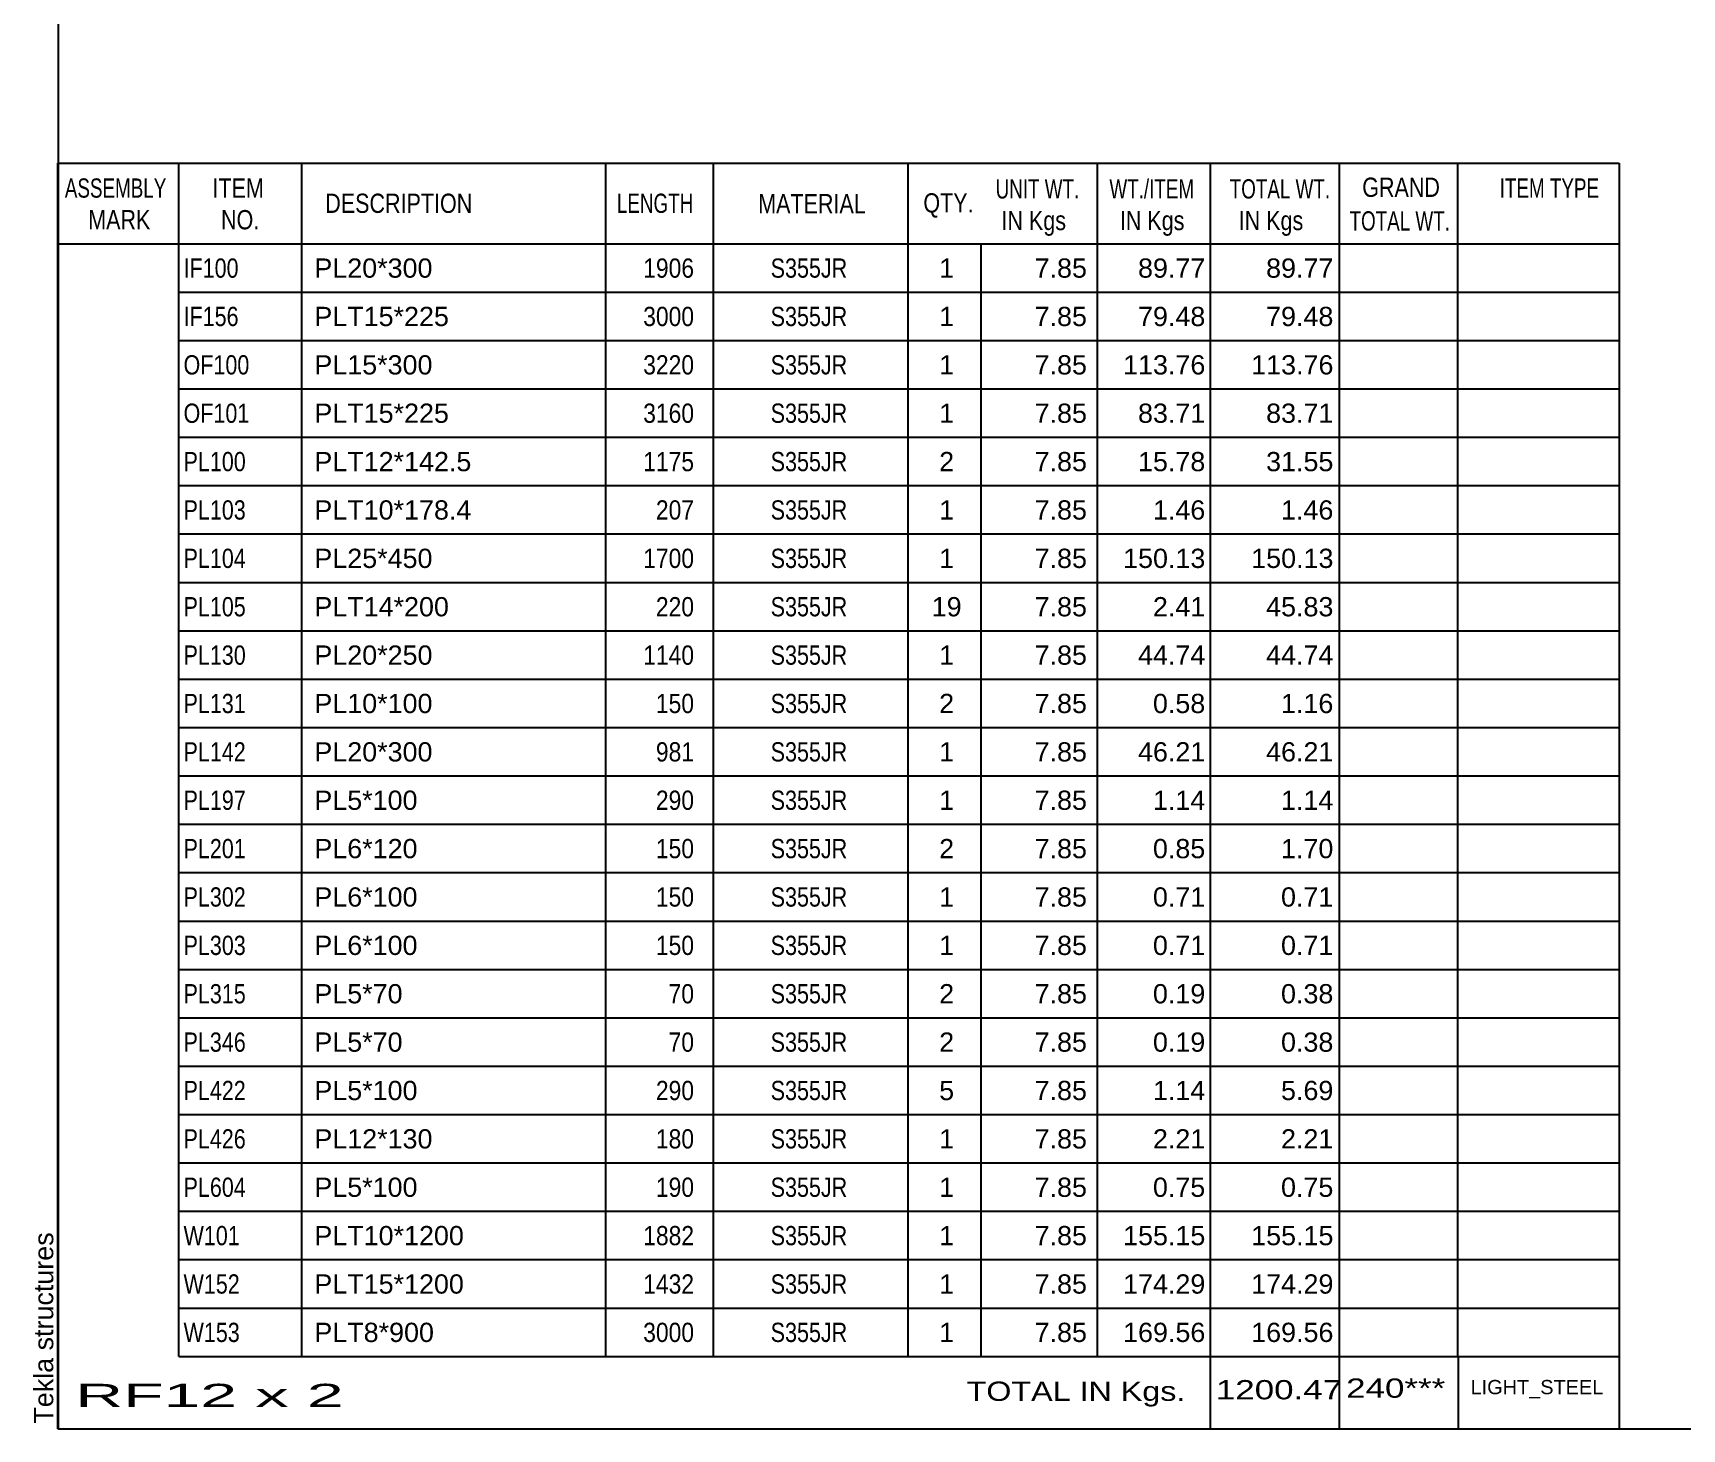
# Model space of a CAD drawing. Header units: millimetres. Extents: x -352 to 50, y -184 to 93.
# Drawn here: x -352.1 to -188.4, y -184.1 to -45.6 of the extents above; entities that cross this region are included whole.
import ezdxf

# ---------------------------------------------------------------- set-up
doc = ezdxf.new("R2010")
doc.units = ezdxf.units.MM
doc.styles.add('Arial', font='ARIAL.TTF', dxfattribs={"height": 0.2})

# ---------------------------------------------------------------- blocks, each defined once
blk = doc.blocks.new('Unknown-623466379-1210')
at = {"color": 5, "linetype": 'Continuous'}
for p, q in [((-349.55, 92.95), (-349.55, -184.05)), ((-349.55, -184.05), (50.45, -184.05))]:
    blk.add_line(p, q, dxfattribs=at)
at = {"color": 174, "linetype": 'Continuous', "style": 'Arial'}
blk.add_text('Tekla structures', height=1.9102, rotation=90, dxfattribs=at).set_placement((-350.05, -183.55))
blk = doc.blocks.new('CBS_BOM-623466379-13028')
at = {"color": 7, "linetype": 'Continuous'}
for p, q in [((-349.58, -66.48), (-349.58, -58.48)), ((-349.58, -58.48), (-194.66, -58.49)), ((-337.58, -66.48), (-337.58, -58.48)), ((-325.39, -66.48), (-325.39, -58.48)), ((-295.23, -66.48), (-295.23, -58.48)), ((-284.55, -66.48), (-284.55, -58.48)), ((-265.23, -66.48), (-265.23, -58.48)), ((-246.43, -66.48), (-246.43, -58.48)), ((-235.22, -66.48), (-235.22, -58.48)), ((-222.43, -66.48), (-222.43, -58.48)), ((-210.68, -66.48), (-210.68, -58.48)), ((-194.66, -58.49), (-194.66, -66.48)), ((-349.58, -66.48), (-194.66, -66.48)), ((-349.58, -71.28), (-349.58, -66.48)), ((-337.58, -71.28), (-337.58, -66.48)), ((-325.39, -71.28), (-325.39, -66.48)), ((-295.23, -71.28), (-295.23, -66.48)), ((-284.55, -71.28), (-284.55, -66.48)), ((-265.23, -71.28), (-265.23, -66.48)), ((-257.97, -71.28), (-257.97, -66.48)), ((-246.43, -71.28), (-246.43, -66.48)), ((-235.22, -71.28), (-235.22, -66.48)), ((-222.43, -71.28), (-222.43, -66.48)), ((-210.66, -71.28), (-210.66, -66.48)), ((-194.66, -66.49), (-194.66, -71.28)), ((-349.58, -76.08), (-349.58, -71.28)), ((-337.58, -71.28), (-194.66, -71.28)), ((-337.58, -76.08), (-337.58, -71.28)), ((-325.39, -76.08), (-325.39, -71.28)), ((-295.23, -76.08), (-295.23, -71.28)), ((-284.55, -76.08), (-284.55, -71.28)), ((-265.23, -76.08), (-265.23, -71.28)), ((-257.97, -76.08), (-257.97, -71.28)), ((-246.43, -76.08), (-246.43, -71.28)), ((-235.22, -76.08), (-235.22, -71.28)), ((-222.43, -76.08), (-222.43, -71.28)), ((-210.66, -76.08), (-210.66, -71.28)), ((-194.66, -71.29), (-194.66, -76.08)), ((-349.58, -80.88), (-349.58, -76.08)), ((-337.58, -76.08), (-194.66, -76.08)), ((-337.58, -80.88), (-337.58, -76.08)), ((-325.39, -80.88), (-325.39, -76.08)), ((-295.23, -80.88), (-295.23, -76.08)), ((-284.55, -80.88), (-284.55, -76.08)), ((-265.23, -80.88), (-265.23, -76.08)), ((-257.97, -80.88), (-257.97, -76.08)), ((-246.43, -80.88), (-246.43, -76.08)), ((-235.22, -80.88), (-235.22, -76.08)), ((-222.43, -80.88), (-222.43, -76.08)), ((-210.66, -80.88), (-210.66, -76.08)), ((-194.66, -76.09), (-194.66, -80.88)), ((-349.58, -85.68), (-349.58, -80.88)), ((-337.58, -80.88), (-194.66, -80.88)), ((-337.58, -85.68), (-337.58, -80.88)), ((-325.39, -85.68), (-325.39, -80.88)), ((-295.23, -85.68), (-295.23, -80.88)), ((-284.55, -85.68), (-284.55, -80.88)), ((-265.23, -85.68), (-265.23, -80.88)), ((-257.97, -85.68), (-257.97, -80.88)), ((-246.43, -85.68), (-246.43, -80.88)), ((-235.22, -85.68), (-235.22, -80.88)), ((-222.43, -85.68), (-222.43, -80.88)), ((-210.66, -85.68), (-210.66, -80.88)), ((-194.66, -80.89), (-194.66, -85.68)), ((-349.58, -90.48), (-349.58, -85.68)), ((-337.58, -85.68), (-194.66, -85.68)), ((-337.58, -90.48), (-337.58, -85.68)), ((-325.39, -90.48), (-325.39, -85.68)), ((-295.23, -90.48), (-295.23, -85.68)), ((-284.55, -90.48), (-284.55, -85.68)), ((-265.23, -90.48), (-265.23, -85.68)), ((-257.97, -90.48), (-257.97, -85.68)), ((-246.43, -90.48), (-246.43, -85.68)), ((-235.22, -90.48), (-235.22, -85.68)), ((-222.43, -90.48), (-222.43, -85.68)), ((-210.66, -90.48), (-210.66, -85.68)), ((-194.66, -85.69), (-194.66, -90.48)), ((-349.58, -95.28), (-349.58, -90.48)), ((-337.58, -90.48), (-194.66, -90.48)), ((-337.58, -95.28), (-337.58, -90.48)), ((-325.39, -95.28), (-325.39, -90.48)), ((-295.23, -95.28), (-295.23, -90.48)), ((-284.55, -95.28), (-284.55, -90.48)), ((-265.23, -95.28), (-265.23, -90.48)), ((-257.97, -95.28), (-257.97, -90.48)), ((-246.43, -95.28), (-246.43, -90.48)), ((-235.22, -95.28), (-235.22, -90.48)), ((-222.43, -95.28), (-222.43, -90.48)), ((-210.66, -95.28), (-210.66, -90.48)), ((-194.66, -90.49), (-194.66, -95.28)), ((-349.58, -100.08), (-349.58, -95.28)), ((-337.58, -95.28), (-194.66, -95.28)), ((-337.58, -100.08), (-337.58, -95.28)), ((-325.39, -100.08), (-325.39, -95.28)), ((-295.23, -100.08), (-295.23, -95.28)), ((-284.55, -100.08), (-284.55, -95.28)), ((-265.23, -100.08), (-265.23, -95.28)), ((-257.97, -100.08), (-257.97, -95.28)), ((-246.43, -100.08), (-246.43, -95.28)), ((-235.22, -100.08), (-235.22, -95.28)), ((-222.43, -100.08), (-222.43, -95.28)), ((-210.66, -100.08), (-210.66, -95.28)), ((-194.66, -95.29), (-194.66, -100.08)), ((-349.58, -104.88), (-349.58, -100.08)), ((-337.58, -100.08), (-194.66, -100.08)), ((-337.58, -104.88), (-337.58, -100.08)), ((-325.39, -104.88), (-325.39, -100.08)), ((-295.23, -104.88), (-295.23, -100.08)), ((-284.55, -104.88), (-284.55, -100.08)), ((-265.23, -104.88), (-265.23, -100.08)), ((-257.97, -104.88), (-257.97, -100.08)), ((-246.43, -104.88), (-246.43, -100.08)), ((-235.22, -104.88), (-235.22, -100.08)), ((-222.43, -104.88), (-222.43, -100.08)), ((-210.66, -104.88), (-210.66, -100.08)), ((-194.66, -100.09), (-194.66, -104.88)), ((-349.58, -109.68), (-349.58, -104.88)), ((-337.58, -104.88), (-194.66, -104.88)), ((-337.58, -109.68), (-337.58, -104.88)), ((-325.39, -109.68), (-325.39, -104.88)), ((-295.23, -109.68), (-295.23, -104.88)), ((-284.55, -109.68), (-284.55, -104.88)), ((-265.23, -109.68), (-265.23, -104.88)), ((-257.97, -109.68), (-257.97, -104.88)), ((-246.43, -109.68), (-246.43, -104.88)), ((-235.22, -109.68), (-235.22, -104.88)), ((-222.43, -109.68), (-222.43, -104.88)), ((-210.66, -109.68), (-210.66, -104.88)), ((-194.66, -104.89), (-194.66, -109.68)), ((-349.58, -114.48), (-349.58, -109.68)), ((-337.58, -109.68), (-194.66, -109.68)), ((-337.58, -114.48), (-337.58, -109.68)), ((-325.39, -114.48), (-325.39, -109.68)), ((-295.23, -114.48), (-295.23, -109.68)), ((-284.55, -114.48), (-284.55, -109.68)), ((-265.23, -114.48), (-265.23, -109.68)), ((-257.97, -114.48), (-257.97, -109.68)), ((-246.43, -114.48), (-246.43, -109.68)), ((-235.22, -114.48), (-235.22, -109.68)), ((-222.43, -114.48), (-222.43, -109.68)), ((-210.66, -114.48), (-210.66, -109.68)), ((-194.66, -109.69), (-194.66, -114.48)), ((-349.58, -119.28), (-349.58, -114.48)), ((-337.58, -114.48), (-194.66, -114.48)), ((-337.58, -119.28), (-337.58, -114.48)), ((-325.39, -119.28), (-325.39, -114.48)), ((-295.23, -119.28), (-295.23, -114.48)), ((-284.55, -119.28), (-284.55, -114.48)), ((-265.23, -119.28), (-265.23, -114.48)), ((-257.97, -119.28), (-257.97, -114.48)), ((-246.43, -119.28), (-246.43, -114.48)), ((-235.22, -119.28), (-235.22, -114.48)), ((-222.43, -119.28), (-222.43, -114.48)), ((-210.66, -119.28), (-210.66, -114.48)), ((-194.66, -114.49), (-194.66, -119.28)), ((-349.58, -124.08), (-349.58, -119.28)), ((-337.58, -119.28), (-194.66, -119.28)), ((-337.58, -124.08), (-337.58, -119.28)), ((-325.39, -124.08), (-325.39, -119.28)), ((-295.23, -124.08), (-295.23, -119.28)), ((-284.55, -124.08), (-284.55, -119.28)), ((-265.23, -124.08), (-265.23, -119.28)), ((-257.97, -124.08), (-257.97, -119.28)), ((-246.43, -124.08), (-246.43, -119.28)), ((-235.22, -124.08), (-235.22, -119.28)), ((-222.43, -124.08), (-222.43, -119.28)), ((-210.66, -124.08), (-210.66, -119.28)), ((-194.66, -119.29), (-194.66, -124.08)), ((-349.58, -128.88), (-349.58, -124.08)), ((-337.58, -124.08), (-194.66, -124.08)), ((-337.58, -128.88), (-337.58, -124.08)), ((-325.39, -128.88), (-325.39, -124.08)), ((-295.23, -128.88), (-295.23, -124.08)), ((-284.55, -128.88), (-284.55, -124.08)), ((-265.23, -128.88), (-265.23, -124.08)), ((-257.97, -128.88), (-257.97, -124.08)), ((-246.43, -128.88), (-246.43, -124.08)), ((-235.22, -128.88), (-235.22, -124.08)), ((-222.43, -128.88), (-222.43, -124.08)), ((-210.66, -128.88), (-210.66, -124.08)), ((-194.66, -124.09), (-194.66, -128.88)), ((-349.58, -133.68), (-349.58, -128.88)), ((-337.58, -128.88), (-194.66, -128.88)), ((-337.58, -133.68), (-337.58, -128.88)), ((-325.39, -133.68), (-325.39, -128.88)), ((-295.23, -133.68), (-295.23, -128.88)), ((-284.55, -133.68), (-284.55, -128.88)), ((-265.23, -133.68), (-265.23, -128.88)), ((-257.97, -133.68), (-257.97, -128.88)), ((-246.43, -133.68), (-246.43, -128.88)), ((-235.22, -133.68), (-235.22, -128.88)), ((-222.43, -133.68), (-222.43, -128.88)), ((-210.66, -133.68), (-210.66, -128.88)), ((-194.66, -128.89), (-194.66, -133.68)), ((-349.58, -138.48), (-349.58, -133.68)), ((-337.58, -133.68), (-194.66, -133.68)), ((-337.58, -138.48), (-337.58, -133.68)), ((-325.39, -138.48), (-325.39, -133.68)), ((-295.23, -138.48), (-295.23, -133.68)), ((-284.55, -138.48), (-284.55, -133.68)), ((-265.23, -138.48), (-265.23, -133.68)), ((-257.97, -138.48), (-257.97, -133.68)), ((-246.43, -138.48), (-246.43, -133.68)), ((-235.22, -138.48), (-235.22, -133.68)), ((-222.43, -138.48), (-222.43, -133.68)), ((-210.66, -138.48), (-210.66, -133.68)), ((-194.66, -133.69), (-194.66, -138.48)), ((-349.58, -143.28), (-349.58, -138.48)), ((-337.58, -138.48), (-194.66, -138.48)), ((-337.58, -143.28), (-337.58, -138.48)), ((-325.39, -143.28), (-325.39, -138.48)), ((-295.23, -143.28), (-295.23, -138.48)), ((-284.55, -143.28), (-284.55, -138.48)), ((-265.23, -143.28), (-265.23, -138.48)), ((-257.97, -143.28), (-257.97, -138.48)), ((-246.43, -143.28), (-246.43, -138.48)), ((-235.22, -143.28), (-235.22, -138.48)), ((-222.43, -143.28), (-222.43, -138.48)), ((-210.66, -143.28), (-210.66, -138.48)), ((-194.66, -138.49), (-194.66, -143.28)), ((-349.58, -148.08), (-349.58, -143.28)), ((-337.58, -143.28), (-194.66, -143.28)), ((-337.58, -148.08), (-337.58, -143.28)), ((-325.39, -148.08), (-325.39, -143.28)), ((-295.23, -148.08), (-295.23, -143.28)), ((-284.55, -148.08), (-284.55, -143.28)), ((-265.23, -148.08), (-265.23, -143.28)), ((-257.97, -148.08), (-257.97, -143.28)), ((-246.43, -148.08), (-246.43, -143.28)), ((-235.22, -148.08), (-235.22, -143.28)), ((-222.43, -148.08), (-222.43, -143.28)), ((-210.66, -148.08), (-210.66, -143.28)), ((-194.66, -143.29), (-194.66, -148.08)), ((-349.58, -152.88), (-349.58, -148.08)), ((-337.58, -148.08), (-194.66, -148.08)), ((-337.58, -152.88), (-337.58, -148.08)), ((-325.39, -152.88), (-325.39, -148.08)), ((-295.23, -152.88), (-295.23, -148.08)), ((-284.55, -152.88), (-284.55, -148.08)), ((-265.23, -152.88), (-265.23, -148.08)), ((-257.97, -152.88), (-257.97, -148.08)), ((-246.43, -152.88), (-246.43, -148.08)), ((-235.22, -152.88), (-235.22, -148.08)), ((-222.43, -152.88), (-222.43, -148.08)), ((-210.66, -152.88), (-210.66, -148.08)), ((-194.66, -148.09), (-194.66, -152.88)), ((-349.58, -157.68), (-349.58, -152.88)), ((-337.58, -152.88), (-194.66, -152.88)), ((-337.58, -157.68), (-337.58, -152.88)), ((-325.39, -157.68), (-325.39, -152.88)), ((-295.23, -157.68), (-295.23, -152.88)), ((-284.55, -157.68), (-284.55, -152.88)), ((-265.23, -157.68), (-265.23, -152.88)), ((-257.97, -157.68), (-257.97, -152.88)), ((-246.43, -157.68), (-246.43, -152.88)), ((-235.22, -157.68), (-235.22, -152.88)), ((-222.43, -157.68), (-222.43, -152.88)), ((-210.66, -157.68), (-210.66, -152.88)), ((-194.66, -152.89), (-194.66, -157.68)), ((-349.58, -162.48), (-349.58, -157.68)), ((-337.58, -157.68), (-194.66, -157.68)), ((-337.58, -162.48), (-337.58, -157.68)), ((-325.39, -162.48), (-325.39, -157.68)), ((-295.23, -162.48), (-295.23, -157.68)), ((-284.55, -162.48), (-284.55, -157.68)), ((-265.23, -162.48), (-265.23, -157.68)), ((-257.97, -162.48), (-257.97, -157.68)), ((-246.43, -162.48), (-246.43, -157.68)), ((-235.22, -162.48), (-235.22, -157.68)), ((-222.43, -162.48), (-222.43, -157.68)), ((-210.66, -162.48), (-210.66, -157.68)), ((-194.66, -157.69), (-194.66, -162.48)), ((-349.58, -167.28), (-349.58, -162.48)), ((-337.58, -162.48), (-194.66, -162.48)), ((-337.58, -167.28), (-337.58, -162.48)), ((-325.39, -167.28), (-325.39, -162.48)), ((-295.23, -167.28), (-295.23, -162.48)), ((-284.55, -167.28), (-284.55, -162.48)), ((-265.23, -167.28), (-265.23, -162.48)), ((-257.97, -167.28), (-257.97, -162.48)), ((-246.43, -167.28), (-246.43, -162.48)), ((-235.22, -167.28), (-235.22, -162.48)), ((-222.43, -167.28), (-222.43, -162.48)), ((-210.66, -167.28), (-210.66, -162.48)), ((-194.66, -162.49), (-194.66, -167.28)), ((-349.58, -172.08), (-349.58, -167.28)), ((-337.58, -167.28), (-194.66, -167.28)), ((-337.58, -172.08), (-337.58, -167.28)), ((-325.39, -172.08), (-325.39, -167.28)), ((-295.23, -172.08), (-295.23, -167.28)), ((-284.55, -172.08), (-284.55, -167.28)), ((-265.23, -172.08), (-265.23, -167.28)), ((-257.97, -172.08), (-257.97, -167.28)), ((-246.43, -172.08), (-246.43, -167.28)), ((-235.22, -172.08), (-235.22, -167.28)), ((-222.43, -172.08), (-222.43, -167.28)), ((-210.66, -172.08), (-210.66, -167.28)), ((-194.66, -167.29), (-194.66, -172.08)), ((-349.58, -176.88), (-349.58, -172.08)), ((-337.58, -172.08), (-194.66, -172.08)), ((-337.58, -176.88), (-337.58, -172.08)), ((-325.39, -176.88), (-325.39, -172.08)), ((-295.23, -176.88), (-295.23, -172.08)), ((-284.55, -176.88), (-284.55, -172.08)), ((-265.23, -176.88), (-265.23, -172.08)), ((-257.97, -176.88), (-257.97, -172.08)), ((-246.43, -176.88), (-246.43, -172.08)), ((-235.22, -176.88), (-235.22, -172.08)), ((-222.43, -176.88), (-222.43, -172.08)), ((-210.66, -176.88), (-210.66, -172.08)), ((-194.66, -172.09), (-194.66, -176.88)), ((-349.58, -184.08), (-349.58, -176.9)), ((-337.58, -176.88), (-194.66, -176.88)), ((-235.22, -184.08), (-235.22, -176.9)), ((-222.43, -184.08), (-222.43, -176.9)), ((-210.62, -184.08), (-210.62, -176.9)), ((-194.66, -176.88), (-194.66, -184.08)), ((-349.58, -184.08), (-194.66, -184.08))]:
    blk.add_line(p, q, dxfattribs=at)
at = {"color": 3, "linetype": 'Continuous', "style": 'Arial'}
for s, height, width, p in [('ASSEMBLY', 1.91, 0.7, (-348.9, -61.91)), ('ITEM', 1.91, 0.8, (-334.25, -61.91)), ('UNIT WT.', 1.91, 0.7, (-256.54, -61.99)), ('WT./ITEM', 1.91, 0.7, (-245.25, -61.99)), ('TOTAL WT.', 1.91, 0.7, (-233.31, -61.99)), ('GRAND', 1.91, 0.8, (-220.16, -61.83)), ('ITEM TYPE', 1.91, 0.7, (-206.52, -61.91)), ('DESCRIPTION', 1.9102, 0.8, (-323.06, -63.42)), ('LENGTH', 1.91, 0.7, (-294.12, -63.42)), ('MATERIAL', 1.91, 0.8, (-280.1, -63.46)), ('QTY.', 1.91, 0.8, (-263.71, -63.38)), ('MARK', 1.91, 0.8, (-346.58, -65.05)), ('NO.', 1.91, 0.8, (-333.4, -65.05)), ('IN Kgs', 1.91, 0.8, (-255.96, -65.13)), ('IN Kgs', 1.91, 0.8, (-244.21, -65.13)), ('IN Kgs', 1.91, 0.8, (-232.42, -65.13)), ('TOTAL WT.', 1.91, 0.7, (-221.42, -65.17))]:
    blk.add_text(s, height=height, dxfattribs=dict(at, width=width)).set_placement(p)
at = {"color": 7, "linetype": 'Continuous', "style": 'Arial'}
for s, width, p in [('IF100', 0.8, (-337.12, -69.85)), ('1906', 0.85, (-291.51, -69.85)), ('S355JR', 0.8, (-278.86, -69.85)), ('IF156', 0.8, (-337.12, -74.65)), ('3000', 0.85, (-291.51, -74.65)), ('S355JR', 0.8, (-278.86, -74.65)), ('OF100', 0.8, (-337.12, -79.45)), ('3220', 0.85, (-291.51, -79.45)), ('S355JR', 0.8, (-278.86, -79.45)), ('OF101', 0.8, (-337.12, -84.25)), ('3160', 0.85, (-291.51, -84.25)), ('S355JR', 0.8, (-278.86, -84.25)), ('PL100', 0.8, (-337.12, -89.05)), ('1175', 0.85, (-291.51, -89.05)), ('S355JR', 0.8, (-278.86, -89.05)), ('PL103', 0.8, (-337.12, -93.85)), ('207', 0.85, (-290.25, -93.85)), ('S355JR', 0.8, (-278.86, -93.85)), ('PL104', 0.8, (-337.12, -98.65)), ('1700', 0.85, (-291.51, -98.65)), ('S355JR', 0.8, (-278.86, -98.65)), ('PL105', 0.8, (-337.12, -103.45)), ('220', 0.85, (-290.25, -103.45)), ('S355JR', 0.8, (-278.86, -103.45)), ('PL130', 0.8, (-337.12, -108.25)), ('1140', 0.85, (-291.51, -108.25)), ('S355JR', 0.8, (-278.86, -108.25)), ('PL131', 0.8, (-337.12, -113.05)), ('150', 0.85, (-290.25, -113.05)), ('S355JR', 0.8, (-278.86, -113.05)), ('PL142', 0.8, (-337.12, -117.85)), ('981', 0.85, (-290.25, -117.85)), ('S355JR', 0.8, (-278.86, -117.85)), ('PL197', 0.8, (-337.12, -122.65)), ('290', 0.85, (-290.25, -122.65)), ('S355JR', 0.8, (-278.86, -122.65)), ('PL201', 0.8, (-337.12, -127.45)), ('150', 0.85, (-290.25, -127.45)), ('S355JR', 0.8, (-278.86, -127.45)), ('PL302', 0.8, (-337.12, -132.25)), ('150', 0.85, (-290.25, -132.25)), ('S355JR', 0.8, (-278.86, -132.25)), ('PL303', 0.8, (-337.12, -137.05)), ('150', 0.85, (-290.25, -137.05)), ('S355JR', 0.8, (-278.86, -137.05)), ('PL315', 0.8, (-337.12, -141.85)), ('70', 0.85, (-288.99, -141.85)), ('S355JR', 0.8, (-278.86, -141.85)), ('PL346', 0.8, (-337.12, -146.65)), ('70', 0.85, (-288.99, -146.65)), ('S355JR', 0.8, (-278.86, -146.65)), ('PL422', 0.8, (-337.12, -151.45)), ('290', 0.85, (-290.25, -151.45)), ('S355JR', 0.8, (-278.86, -151.45)), ('PL426', 0.8, (-337.12, -156.25)), ('180', 0.85, (-290.25, -156.25)), ('S355JR', 0.8, (-278.86, -156.25)), ('PL604', 0.8, (-337.12, -161.05)), ('190', 0.85, (-290.25, -161.05)), ('S355JR', 0.8, (-278.86, -161.05)), ('W101', 0.8, (-337.12, -165.85)), ('1882', 0.85, (-291.51, -165.85)), ('S355JR', 0.8, (-278.86, -165.85)), ('W152', 0.8, (-337.12, -170.65)), ('1432', 0.85, (-291.51, -170.65)), ('S355JR', 0.8, (-278.86, -170.65)), ('W153', 0.8, (-337.12, -175.45)), ('3000', 0.85, (-291.51, -175.45)), ('S355JR', 0.8, (-278.86, -175.45))]:
    blk.add_text(s, height=1.91, dxfattribs=dict(at, width=width)).set_placement(p)
for s, height, p in [('PL20*300', 1.91, (-324.14, -69.85)), ('1', 1.91, (-262.14, -69.85)), ('7.85', 1.91, (-252.67, -69.85)), ('89.77', 1.91, (-242.41, -69.85)), ('89.77', 1.91, (-229.7, -69.85)), ('PLT15*225', 1.91, (-324.14, -74.65)), ('1', 1.91, (-262.14, -74.65)), ('7.85', 1.91, (-252.67, -74.65)), ('79.48', 1.91, (-242.41, -74.65)), ('79.48', 1.91, (-229.7, -74.65)), ('PL15*300', 1.91, (-324.14, -79.45)), ('1', 1.91, (-262.14, -79.45)), ('7.85', 1.91, (-252.67, -79.45)), ('113.76', 1.91, (-243.89, -79.45)), ('113.76', 1.91, (-231.18, -79.45)), ('PLT15*225', 1.91, (-324.14, -84.25)), ('1', 1.91, (-262.14, -84.25)), ('7.85', 1.91, (-252.67, -84.25)), ('83.71', 1.91, (-242.41, -84.25)), ('83.71', 1.91, (-229.7, -84.25)), ('PLT12*142.5', 1.9102, (-324.14, -89.05)), ('2', 1.91, (-262.14, -89.05)), ('7.85', 1.91, (-252.67, -89.05)), ('15.78', 1.91, (-242.41, -89.05)), ('31.55', 1.91, (-229.7, -89.05)), ('PLT10*178.4', 1.9102, (-324.14, -93.85)), ('1', 1.91, (-262.14, -93.85)), ('7.85', 1.91, (-252.67, -93.85)), ('1.46', 1.91, (-240.93, -93.85)), ('1.46', 1.91, (-228.22, -93.85)), ('PL25*450', 1.91, (-324.14, -98.65)), ('1', 1.91, (-262.14, -98.65)), ('7.85', 1.91, (-252.67, -98.65)), ('150.13', 1.91, (-243.89, -98.65)), ('150.13', 1.91, (-231.18, -98.65)), ('PLT14*200', 1.91, (-324.14, -103.45)), ('19', 1.91, (-262.88, -103.45)), ('7.85', 1.91, (-252.67, -103.45)), ('2.41', 1.91, (-240.93, -103.45)), ('45.83', 1.91, (-229.7, -103.45)), ('PL20*250', 1.91, (-324.14, -108.25)), ('1', 1.91, (-262.14, -108.25)), ('7.85', 1.91, (-252.67, -108.25)), ('44.74', 1.91, (-242.41, -108.25)), ('44.74', 1.91, (-229.7, -108.25)), ('PL10*100', 1.91, (-324.14, -113.05)), ('2', 1.91, (-262.14, -113.05)), ('7.85', 1.91, (-252.67, -113.05)), ('0.58', 1.91, (-240.93, -113.05)), ('1.16', 1.91, (-228.22, -113.05)), ('PL20*300', 1.91, (-324.14, -117.85)), ('1', 1.91, (-262.14, -117.85)), ('7.85', 1.91, (-252.67, -117.85)), ('46.21', 1.91, (-242.41, -117.85)), ('46.21', 1.91, (-229.7, -117.85)), ('PL5*100', 1.91, (-324.14, -122.65)), ('1', 1.91, (-262.14, -122.65)), ('7.85', 1.91, (-252.67, -122.65)), ('1.14', 1.91, (-240.93, -122.65)), ('1.14', 1.91, (-228.22, -122.65)), ('PL6*120', 1.91, (-324.14, -127.45)), ('2', 1.91, (-262.14, -127.45)), ('7.85', 1.91, (-252.67, -127.45)), ('0.85', 1.91, (-240.93, -127.45)), ('1.70', 1.91, (-228.22, -127.45)), ('PL6*100', 1.91, (-324.14, -132.25)), ('1', 1.91, (-262.14, -132.25)), ('7.85', 1.91, (-252.67, -132.25)), ('0.71', 1.91, (-240.93, -132.25)), ('0.71', 1.91, (-228.22, -132.25)), ('PL6*100', 1.91, (-324.14, -137.05)), ('1', 1.91, (-262.14, -137.05)), ('7.85', 1.91, (-252.67, -137.05)), ('0.71', 1.91, (-240.93, -137.05)), ('0.71', 1.91, (-228.22, -137.05)), ('PL5*70', 1.91, (-324.14, -141.85)), ('2', 1.91, (-262.14, -141.85)), ('7.85', 1.91, (-252.67, -141.85)), ('0.19', 1.91, (-240.93, -141.85)), ('0.38', 1.91, (-228.22, -141.85)), ('PL5*70', 1.91, (-324.14, -146.65)), ('2', 1.91, (-262.14, -146.65)), ('7.85', 1.91, (-252.67, -146.65)), ('0.19', 1.91, (-240.93, -146.65)), ('0.38', 1.91, (-228.22, -146.65)), ('PL5*100', 1.91, (-324.14, -151.45)), ('5', 1.91, (-262.14, -151.45)), ('7.85', 1.91, (-252.67, -151.45)), ('1.14', 1.91, (-240.93, -151.45)), ('5.69', 1.91, (-228.22, -151.45)), ('PL12*130', 1.91, (-324.14, -156.25)), ('1', 1.91, (-262.14, -156.25)), ('7.85', 1.91, (-252.67, -156.25)), ('2.21', 1.91, (-240.93, -156.25)), ('2.21', 1.91, (-228.22, -156.25)), ('PL5*100', 1.91, (-324.14, -161.05)), ('1', 1.91, (-262.14, -161.05)), ('7.85', 1.91, (-252.67, -161.05)), ('0.75', 1.91, (-240.93, -161.05)), ('0.75', 1.91, (-228.22, -161.05)), ('PLT10*1200', 1.91, (-324.14, -165.85)), ('1', 1.91, (-262.14, -165.85)), ('7.85', 1.91, (-252.67, -165.85)), ('155.15', 1.91, (-243.89, -165.85)), ('155.15', 1.91, (-231.18, -165.85)), ('PLT15*1200', 1.91, (-324.14, -170.65)), ('1', 1.91, (-262.14, -170.65)), ('7.85', 1.91, (-252.67, -170.65)), ('174.29', 1.91, (-243.89, -170.65)), ('174.29', 1.91, (-231.18, -170.65)), ('PLT8*900', 1.91, (-324.14, -175.45)), ('1', 1.91, (-262.14, -175.45)), ('7.85', 1.91, (-252.67, -175.45)), ('169.56', 1.91, (-243.89, -175.45)), ('169.56', 1.91, (-231.18, -175.45))]:
    blk.add_text(s, height=height, dxfattribs=at).set_placement(p)
at = {"color": 6, "linetype": 'Continuous', "style": 'Arial'}
for s, height, width, p in [('RF12 x 2', 2.292, 2.05, (-347.86, -181.89)), ('TOTAL IN Kgs.', 1.9102, 1.2, (-259.42, -181.29)), ('1200.47', 1.91, 1.3, (-234.69, -181.14)), ('240***', 1.91, 1.3, (-221.76, -180.98))]:
    blk.add_text(s, height=height, dxfattribs=dict(at, width=width)).set_placement(p)
blk.add_text('LIGHT_STEEL', height=1.4135, dxfattribs=at).set_placement((-209.41, -180.63))

msp = doc.modelspace()

# ---------------------------------------------------------------- block references
for name in ['Unknown-623466379-1210', 'CBS_BOM-623466379-13028']:
    msp.add_blockref(name, (0, 0))

doc.saveas('drawing.dxf')
